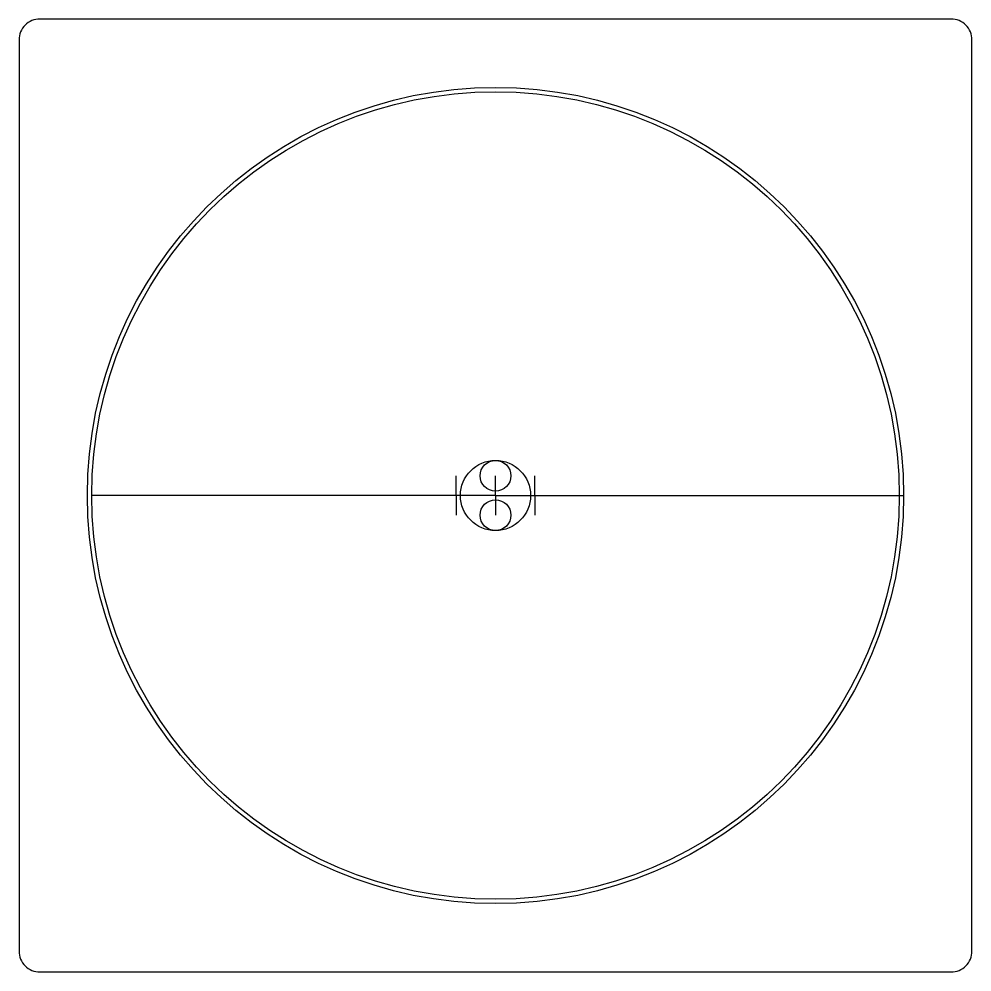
# Model space of a CAD drawing. Header units: inches. Extents: x 22.63 to 24.18, y 16.06 to 16.61.
# Drawn here: x 22.632 to 23.183, y 16.058 to 16.609 of the extents above; entities that cross this region are included whole.
import ezdxf

# ---------------------------------------------------------------- set-up
doc = ezdxf.new("R2010")
doc.units = ezdxf.units.IN
doc.header["$MEASUREMENT"] = 0

msp = doc.modelspace()

# ---------------------------------------------------------------- linework, layer by layer
for p, q in [((22.88424, 16.33368), (22.88424, 16.34508)), ((22.90704, 16.33368), (22.90704, 16.34508)), ((22.92984, 16.33368), (22.92984, 16.34508)), ((22.90704, 16.33368), (22.67354, 16.33368)), ((22.88424, 16.33368), (22.88424, 16.32228)), ((22.90704, 16.33368), (23.14304, 16.33368)), ((22.90704, 16.33368), (22.90704, 16.32228)), ((22.92984, 16.33368), (22.92984, 16.32228))]:
    msp.add_line(p, q)
msp.add_lwpolyline([(22.64354, 16.05818), (23.17054, 16.05818, 0.414214), (23.18254, 16.07018), (23.18254, 16.59718, 0.414214), (23.17054, 16.60918), (22.64354, 16.60918, 0.414214), (22.63154, 16.59718), (22.63154, 16.07018, 0.414214)], format="xyb", close=True)
for centre, radius in [((22.90704, 16.33368), 0.236), ((22.90704, 16.33368), 0.2335), ((22.90704, 16.33368), 0.0203), ((22.90704, 16.34508), 0.0089), ((22.90704, 16.32228), 0.0089)]:
    msp.add_circle(centre, radius)

doc.saveas('drawing.dxf')
